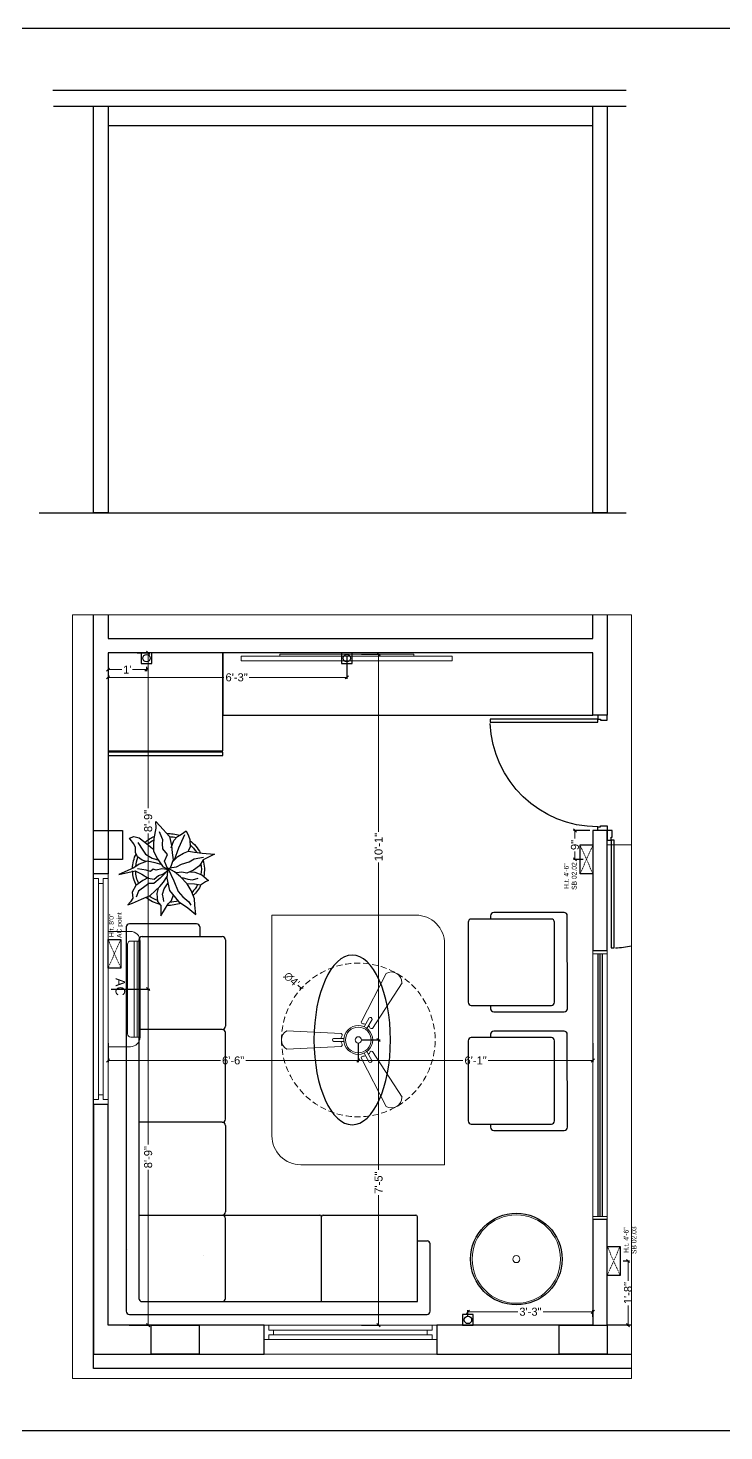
# Model space of a CAD drawing. Header units: millimetres. Extents: x 56222 to 3066687, y -650199 to -121287.
# Drawn here: x 133637 to 133854.5, y -183351.1 to -182912.9 of the extents above; entities that cross this region are included whole.
import ezdxf

# ---------------------------------------------------------------- set-up
doc = ezdxf.new("R2010")
doc.units = ezdxf.units.MM
doc.header["$MEASUREMENT"] = 0
doc.header["$PDMODE"] = 35
doc.linetypes.add('DASHED', pattern=[0.75, 0.5, -0.25])
doc.linetypes.add('DASHED2', pattern=[0.375, 0.25, -0.125])
doc.layers.get('Defpoints').update_dxf_attribs({"color": 220})
doc.layers.add('AR DOOR', color=40, linetype='Continuous')
doc.layers.add('AR ELE-5', color=134, linetype='Continuous')
for name, color, linetype, lineweight in [('COLUMN', 1, 'Continuous', 30), ('dim05', 1, 'Continuous', 13), ('el', 7, 'Continuous', 20), ('ELEC-wires', 1, 'DASHED2', 13), ('Electrical', 84, 'Continuous', 30), ('ELEVATION', 250, 'Continuous', 9), ('FIRST FLOOR ( DW_RAIL )', 7, 'Continuous', 9), ('FUR', 250, 'Continuous', 0), ('FURNITURE', 32, 'Continuous', 9), ('SECOND FLOOR', 7, 'Continuous', 9), ('SECOND FLOOR  ( PLINE )', 251, 'Continuous', 30), ('SECOND FLOOR ( DW_RAIL )', 7, 'Continuous', 9), ('SECTION ( SLAB PLine )', 104, 'Continuous', 30), ('Text', 7, 'Continuous', 15), ('wall', 7, 'Continuous', 30), ('XX~SLAB ( BEAM )~ ( DIM )', 7, 'Continuous', 9)]:
    doc.layers.add(name, color=color, linetype=linetype, lineweight=lineweight)
doc.layers.add('XX~SLAB ( PLINE )', color=251, linetype='Continuous', plot=False)
doc.styles.add('Arial', font='arial.ttf')
doc.styles.add('century g', font='GOTHIC.TTF')
doc.styles.get("Standard").update_dxf_attribs({"font": 'arial.ttf', "height": 6})
doc.styles.add('TEXT', font='eurr____.ttf')
doc.dimstyles.new('Archana', dxfattribs={"dimtxt": 2, "dimasz": 0.75, "dimexe": 0.5, "dimexo": 0.5, "dimgap": 0, "dimtad": 0, "dimzin": 0, "dimdsep": 46, "dimlunit": 4, "dimtxsty": 'century g', "dimblk": 'OBLIQUE', "dimcen": 0, "dimdle": 1, "dimclrd": 256, "dimclre": 256, "dimclrt": 256, "dimadec": 0, "dimazin": 0, "dimtfac": 1, "dimtofl": 0, "dimtmove": 1, "dimatfit": 3, "dimfxl": 1, "dimfxlon": 1, "dimtolj": 1, "dimtzin": 0, "dimlwd": -1, "dimlwe": -1, "dimarcsym": 0})
doc.dimstyles.new('ISO-25', dxfattribs={"dimtxt": 2.5, "dimasz": 1, "dimexe": 0.5, "dimexo": 1, "dimtad": 0, "dimdec": 1, "dimlunit": 4, "dimtxsty": 'Standard', "dimblk": 'OBLIQUE', "dimcen": 2.5, "dimclrd": 1, "dimclre": 1, "dimclrt": 5, "dimadec": 0, "dimazin": 0, "dimtfac": 1, "dimtdec": 1, "dimtmove": 0, "dimatfit": 3, "dimfxl": 1, "dimlwd": -1, "dimarcsym": 0})

# ---------------------------------------------------------------- blocks, each defined once
blk = doc.blocks.new('*U19')
for points in [[(-1160, 0), (-1120, 0), (-1120, 30), (-1110, 30), (-1110, 100), (-1160, 100)], [(0, 0), (0, -1120), (-30, -1120), (-30, 0)], [(40, 0), (0, 0), (0, 30), (-10, 30), (-10, 100), (40, 100)]]:
    blk.add_lwpolyline(points, close=True)
at = {"layer": 'AR ELE-5', "linetype": 'ByBlock', "ltscale": 15}
blk.add_arc((2, 1), 1122, 180.0347, 267.627, dxfattribs=at)
blk = doc.blocks.new('ARPLS010')
at = {"linetype": 'ByBlock'}
for p, q in [((0.121, 0.605), (-0.013, 0.459)), ((0.179, 0.666), (0.121, 0.605)), ((0.174, 0.573), (0.179, 0.666)), ((-0.295, 0.42), (-0.302, 0.309)), ((-0.278, 0.467), (-0.295, 0.42)), ((-0.248, 0.54), (-0.278, 0.467)), ((-0.182, 0.493), (-0.248, 0.54)), ((-0.222, 0.484), (-0.164, 0.347)), ((-0.125, 0.459), (-0.182, 0.493)), ((-0.072, 0.404), (-0.125, 0.459)), ((-0.038, 0.302), (-0.072, 0.404)), ((-0.013, 0.459), (-0.044, 0.336)), ((0.077, 0.412), (0.091, 0.447)), ((0.082, 0.358), (0.077, 0.412)), ((0.091, 0.447), (0.125, 0.522)), ((0.2, 0.432), (0.174, 0.573)), ((0.203, 0.352), (0.2, 0.432)), ((0.409, 0.44), (0.33, 0.38)), ((0.484, 0.459), (0.409, 0.44)), ((0.542, 0.434), (0.484, 0.459)), ((0.485, 0.354), (0.533, 0.42)), ((0.533, 0.42), (0.542, 0.434)), ((-0.469, 0.226), (-0.643, 0.216)), ((-0.643, 0.216), (-0.485, 0.134)), ((-0.362, 0.24), (-0.469, 0.226)), ((-0.278, 0.254), (-0.362, 0.24)), ((-0.302, 0.309), (-0.276, 0.258)), ((-0.21, 0.227), (-0.278, 0.254)), ((-0.132, 0.18), (-0.21, 0.227)), ((-0.164, 0.347), (-0.139, 0.295)), ((-0.139, 0.295), (-0.08, 0.131)), ((-0.049, 0.232), (-0.065, 0.135)), ((-0.044, 0.336), (-0.049, 0.232)), ((0.015, 0.209), (0.08, 0.288)), ((0.056, 0.114), (0.015, 0.209)), ((0.08, 0.288), (0.082, 0.358)), ((0.16, 0.165), (0.204, 0.254)), ((0.204, 0.254), (0.203, 0.352)), ((0.252, 0.313), (0.216, 0.287)), ((0.318, 0.213), (0.227, 0.157)), ((0.33, 0.38), (0.252, 0.313)), ((0.356, 0.269), (0.318, 0.213)), ((0.425, 0.373), (0.356, 0.269)), ((0.432, 0.176), (0.459, 0.236)), ((0.459, 0.303), (0.485, 0.354)), ((0.459, 0.236), (0.459, 0.303)), ((-0.359, 0.148), (-0.49, 0.172)), ((-0.485, 0.134), (-0.433, 0.051)), ((-0.433, 0.051), (-0.349, -0.011)), ((-0.287, 0.106), (-0.359, 0.148)), ((-0.18, 0.073), (-0.287, 0.106)), ((-0.111, 0.036), (-0.18, 0.073)), ((-0.063, 0.111), (-0.132, 0.18)), ((-0.013, 0.022), (-0.111, 0.036)), ((-0.084, -0.034), (0.007, 0.018)), ((0.003, 0.011), (-0.076, -0.16)), ((-0.065, 0.135), (-0.024, 0.018)), ((-0.024, 0.018), (0.009, 0.005)), ((0.006, -0.002), (0.068, 0.032)), ((0.007, 0.018), (0.02, -0.121)), ((0.009, 0.005), (0.056, 0.114)), ((0.017, -0.002), (0.091, 0.009)), ((0.068, 0.032), (0.16, 0.165)), ((0.088, 0.065), (0.187, 0.091)), ((0.091, 0.009), (0.173, -0.011)), ((0.227, 0.157), (0.132, 0.131)), ((0.173, -0.011), (0.212, 0.004)), ((0.187, 0.091), (0.297, 0.116)), ((0.212, 0.004), (0.252, -0.03)), ((0.297, 0.116), (0.408, 0.071)), ((0.309, 0.109), (0.368, 0.128)), ((0.309, -0.01), (0.43, 0.006)), ((0.368, 0.128), (0.432, 0.176)), ((0.408, 0.071), (0.482, 0.024)), ((0.482, 0.024), (0.689, -0.072)), ((-0.464, -0.073), (-0.558, -0.152)), ((-0.558, -0.152), (-0.517, -0.172)), ((-0.517, -0.172), (-0.447, -0.216)), ((-0.366, -0.036), (-0.464, -0.073)), ((-0.336, -0.142), (-0.413, -0.121)), ((-0.306, -0.033), (-0.366, -0.036)), ((-0.349, -0.011), (-0.256, -0.05)), ((-0.269, -0.135), (-0.336, -0.142)), ((-0.193, -0.113), (-0.269, -0.135)), ((-0.259, -0.2), (-0.168, -0.1)), ((-0.256, -0.05), (-0.185, -0.038)), ((-0.185, -0.038), (-0.114, -0.046)), ((-0.168, -0.1), (-0.084, -0.034)), ((-0.076, -0.16), (-0.138, -0.304)), ((-0.114, -0.046), (-0.093, -0.036)), ((0.02, -0.121), (-0.017, -0.291)), ((0.059, -0.27), (0.005, -0.185)), ((0.01, -0.014), (0.017, -0.002)), ((0.078, -0.064), (0.01, -0.014)), ((0.016, -0.023), (0.116, -0.122)), ((0.07, -0.179), (0.018, -0.1)), ((0.121, -0.239), (0.07, -0.179)), ((0.138, -0.083), (0.078, -0.064)), ((0.116, -0.122), (0.201, -0.195)), ((0.197, -0.135), (0.138, -0.083)), ((0.283, -0.123), (0.197, -0.135)), ((0.201, -0.195), (0.272, -0.198)), ((0.252, -0.03), (0.309, -0.01)), ((0.277, -0.114), (0.357, -0.156)), ((0.37, -0.064), (0.283, -0.123)), ((0.357, -0.156), (0.455, -0.226)), ((0.462, -0.021), (0.37, -0.064)), ((0.689, -0.072), (0.462, -0.021)), ((-0.447, -0.216), (-0.363, -0.202)), ((-0.363, -0.202), (-0.263, -0.2)), ((-0.363, -0.408), (-0.318, -0.29)), ((-0.318, -0.29), (-0.259, -0.2)), ((-0.199, -0.38), (-0.287, -0.45)), ((-0.138, -0.304), (-0.199, -0.38)), ((-0.017, -0.291), (-0.141, -0.446)), ((-0.042, -0.432), (-0.071, -0.352)), ((0.08, -0.342), (0.059, -0.27)), ((0.066, -0.407), (0.08, -0.342)), ((0.184, -0.299), (0.121, -0.239)), ((0.141, -0.261), (0.16, -0.336)), ((0.16, -0.336), (0.15, -0.445)), ((0.252, -0.362), (0.184, -0.299)), ((0.376, -0.416), (0.252, -0.362)), ((0.272, -0.198), (0.311, -0.225)), ((0.311, -0.225), (0.415, -0.304)), ((0.415, -0.304), (0.447, -0.388)), ((0.455, -0.226), (0.503, -0.317)), ((0.503, -0.317), (0.494, -0.398)), ((-0.382, -0.625), (-0.368, -0.496)), ((-0.269, -0.533), (-0.382, -0.625)), ((-0.368, -0.496), (-0.363, -0.408)), ((-0.287, -0.45), (-0.314, -0.498)), ((-0.141, -0.446), (-0.269, -0.533)), ((0.002, -0.48), (-0.042, -0.432)), ((0.104, -0.646), (0.002, -0.48)), ((0.064, -0.446), (0.066, -0.407)), ((0.106, -0.5), (0.104, -0.646)), ((0.15, -0.445), (0.106, -0.5)), ((0.502, -0.472), (0.376, -0.416)), ((0.494, -0.398), (0.528, -0.452)), ((0.567, -0.494), (0.502, -0.472)), ((0.528, -0.452), (0.567, -0.494))]:
    blk.add_line(p, q, dxfattribs=at)
for radius, start, end in [(0.5, 126.2799, 152.7042), (0.5, 87.2367, 107.9154), (0.458, 91.6596, 104.0784), (0.5, 49.0791, 67.0324), (0.458, 49.8461, 63.9764), (0.458, 130.7647, 148.9789), (0.5, 1.3782, 25.7565), (0.5, 164.9216, 191.0302), (0.458, 169.9629, 188.6517), (0.458, 5.0517, 21.9108), (0.458, 334.5625, 357.1532), (0.5, 333.6991, 357.5577), (0.5, 205.1623, 226.3204), (0.458, 207.232, 224.0819), (0.5, 283.5324, 308.8712), (0.458, 289.266, 306.1107), (0.5, 249.553, 272.4234), (0.458, 252.8522, 267.711)]:
    blk.add_arc((0, 0), radius, start, end, dxfattribs=at)
blk = doc.blocks.new('6616')
at = {"color": 242, "linetype": 'DASHED', "true_color": 0xcd2027}
for p, q in [((386784.79, -36915.77), (386775.78, -36911.78)), ((386784.79, -36911.78), (386775.78, -36915.77))]:
    blk.add_line(p, q, dxfattribs=at)
at = {"layer": 'ELEC-wires', "color": 5, "linetype": 'ByBlock', "lineweight": 30, "ltscale": 4}
blk.add_lwpolyline([(386775.78, -36911.78), (386784.79, -36911.78), (386784.79, -36915.77), (386775.78, -36915.77)], close=True, dxfattribs=at)
blk = doc.blocks.new('fan')
at = {"layer": 'Electrical', "lineweight": 15, "ltscale": 20}
for p, q in [((3300835.29, -509900.78), (3300836.47, -509923.43)), ((3300841.81, -509923.43), (3300842.99, -509900.78)), ((3300838.47, -509924.57), (3300838.47, -509920.25)), ((3300839.81, -509920.28), (3300839.81, -509924.57)), ((3300831.66, -509931.77), (3300811.45, -509942.07)), ((3300866.83, -509942.07), (3300846.62, -509931.77)), ((3300815.3, -509948.74), (3300834.33, -509936.39)), ((3300829.93, -509935.08), (3300833.64, -509932.93)), ((3300834.31, -509934.09), (3300830.57, -509936.25)), ((3300843.95, -509936.39), (3300862.98, -509948.74)), ((3300847.68, -509936.23), (3300843.97, -509934.09)), ((3300844.64, -509932.93), (3300848.38, -509935.09))]:
    blk.add_line(p, q, dxfattribs=at)
at = {"layer": 'Electrical', "linetype": 'DASHED', "lineweight": 15, "ltscale": 5}
blk.add_circle((3300839.14, -509930.53), 32, dxfattribs=at)
at = {"layer": 'Electrical', "lineweight": 15, "ltscale": 20}
for centre, major_axis, start_param, end_param in [((3300839.14, -509902.94), (3.12, 3.12), -0.272136, 1.842967), ((3300839.13, -509920.5), (0.501, 0.501), -0.465536, 1.983618), ((3300839.14, -509930.53), (4.24, -4.24), 3.14161, 9.424795), ((3300839.14, -509930.53), (3.77, -3.77), 1.749190548672175e-05, 6.283202799085073), ((3300837.1, -509923.08), (0.51, 0.51), 2.863014, 4.257784), ((3300839.14, -509926.42), (2.27, -2.27), 2.565057, 2.951308), ((3300839.14, -509926.42), (2.27, 2.27), 0.19032, 0.57657), ((3300841.18, -509923.08), (0.51, -0.51), 5.167028, 6.561799), ((3300831.67, -509932.49), (0.51, -0.51), 0.978238, 2.373008), ((3300839.14, -509930.53), (0.943, 0.943), 1.570814, 7.853999), ((3300846.61, -509932.49), (0.51, -0.51), 2.339416, 3.734186), ((3300830.46, -509935.55), (0.501, -0.501), 3.199655, 5.648809), ((3300835.59, -509932.58), (2.27, -2.27), 3.855511, 4.241762), ((3300835.59, -509932.58), (2.27, -2.27), 4.659452, 5.045703), ((3300833.71, -509936.02), (0.51, 0.51), -1.325776, 0.068994), ((3300844.57, -509936.02), (0.51, -0.51), 3.072633, 4.467404), ((3300842.69, -509932.58), (2.27, 2.27), 4.37911, 4.765361), ((3300842.69, -509932.58), (2.27, 2.27), 5.183051, 5.569301), ((3300847.83, -509935.54), (0.501, 0.501), 3.723254, 6.172408), ((3300815.25, -509944.32), (3.12, -3.12), 3.393055, 5.508159), ((3300863.03, -509944.32), (3.12, -3.12), 5.48745, 7.602554)]:
    blk.add_ellipse(centre, major_axis=major_axis, ratio=1, start_param=start_param, end_param=end_param, dxfattribs=at)
blk = doc.blocks.new('_Oblique')
at = {"layer": 'wall', "color": 0, "lineweight": -2}
blk.add_line((-0.5, -0.5), (0.5, 0.5), dxfattribs=at)
blk = doc.blocks.new('*D324')
at = {"layer": 'Defpoints', "color": 0, "lineweight": 30, "transparency": 16777216}
for p in [(133722.41, -183212.84), (133757.98, -183245.06)]:
    blk.add_point(p, dxfattribs=at)
at = {"layer": 'dim05', "transparency": 16777216}
blk.add_line((133721.29, -183211.83), (133722.41, -183212.84), dxfattribs=at)
at = {"layer": 'dim05', "transparency": 16777216, "xscale": 0.75, "yscale": 0.75, "zscale": 0.75, "rotation": 317.8301719994172}
blk.add_blockref('_Oblique', (133722.41, -183212.84), dxfattribs=at)
at = {"layer": 'dim05', "color": 5, "lineweight": 25, "transparency": 16777216, "insert": (133719.36, -183210.07), "char_height": 2.5, "attachment_point": 5, "rotation": 317.8302, "style": 'century g'}
blk.add_mtext("\\A1;∅4'", dxfattribs=at)
blk = doc.blocks.new('*D325')
at = {"layer": 'Defpoints', "color": 0, "lineweight": 30, "transparency": 16777216}
for p in [(133807.89, -183163.55), (133813.5, -183163.55, -0.13), (133811.5, -183172.55, -0.13)]:
    blk.add_point(p, dxfattribs=at)
at = {"layer": 'dim05', "color": 1, "linetype": 'Continuous', "lineweight": -2, "transparency": 16777216}
for p, q in [((133812.5, -183163.55), (133807.39, -183163.55)), ((133810.5, -183172.55), (133807.39, -183172.55))]:
    blk.add_line(p, q, dxfattribs=at)
at = {"layer": 'dim05', "color": 1, "linetype": 'Continuous', "transparency": 16777216}
for p, q in [((133807.89, -183163.55), (133807.89, -183165.99)), ((133807.89, -183172.55), (133807.89, -183170.12))]:
    blk.add_line(p, q, dxfattribs=at)
at = {"layer": 'dim05', "color": 1, "transparency": 16777216}
for p, rotation in [((133807.89, -183163.55), 90), ((133807.89, -183172.55), 270)]:
    blk.add_blockref('_Oblique', p, dxfattribs=dict(at, rotation=rotation))
at = {"layer": 'dim05', "color": 5, "lineweight": 25, "transparency": 16777216, "insert": (133807.89, -183168.05), "char_height": 2.5, "attachment_point": 5, "rotation": 90, "style": 'Arial'}
blk.add_mtext('9"', dxfattribs=at)
blk = doc.blocks.new('*D326')
at = {"layer": 'Defpoints', "color": 0, "lineweight": 30, "transparency": 16777216}
for p in [(133662, -183108.05, -0.13), (133736.59, -183108.05, -0.13), (133736.59, -183115.7)]:
    blk.add_point(p, dxfattribs=at)
at = {"layer": 'dim05', "color": 1, "linetype": 'Continuous', "lineweight": -2, "transparency": 16777216}
for p, q in [((133662, -183109.05), (133662, -183116.2)), ((133736.59, -183109.05), (133736.59, -183116.2))]:
    blk.add_line(p, q, dxfattribs=at)
at = {"layer": 'dim05', "color": 1, "linetype": 'Continuous', "transparency": 16777216}
for p, q in [((133662, -183115.7), (133698.21, -183115.7)), ((133736.59, -183115.7), (133706.12, -183115.7))]:
    blk.add_line(p, q, dxfattribs=at)
at = {"layer": 'dim05', "color": 1, "transparency": 16777216, "rotation": 180}
blk.add_blockref('_Oblique', (133662, -183115.7), dxfattribs=at)
at = {"layer": 'dim05', "color": 1, "transparency": 16777216}
blk.add_blockref('_Oblique', (133736.59, -183115.7), dxfattribs=at)
at = {"layer": 'dim05', "color": 5, "lineweight": 25, "transparency": 16777216, "insert": (133702.17, -183115.7), "char_height": 2.5, "attachment_point": 5, "style": 'Arial'}
blk.add_mtext('6\'-3"', dxfattribs=at)
blk = doc.blocks.new('*D327')
at = {"layer": 'Defpoints', "color": 0, "lineweight": 30, "transparency": 16777216}
for p in [(133662, -183108.05, -0.13), (133674, -183111.37, -0.13), (133674, -183113.28)]:
    blk.add_point(p, dxfattribs=at)
at = {"layer": 'dim05', "color": 1, "linetype": 'Continuous', "lineweight": -2, "transparency": 16777216}
for p, q in [((133662, -183109.05), (133662, -183113.78)), ((133674, -183112.37), (133674, -183113.78))]:
    blk.add_line(p, q, dxfattribs=at)
at = {"layer": 'dim05', "color": 1, "linetype": 'Continuous', "transparency": 16777216}
for p, q in [((133662, -183113.28), (133666.34, -183113.28)), ((133674, -183113.28), (133669.66, -183113.28))]:
    blk.add_line(p, q, dxfattribs=at)
at = {"layer": 'dim05', "color": 1, "transparency": 16777216, "rotation": 180}
blk.add_blockref('_Oblique', (133662, -183113.28), dxfattribs=at)
at = {"layer": 'dim05', "color": 1, "transparency": 16777216}
blk.add_blockref('_Oblique', (133674, -183113.28), dxfattribs=at)
at = {"layer": 'dim05', "color": 5, "lineweight": 25, "transparency": 16777216, "insert": (133668, -183113.28), "char_height": 2.5, "attachment_point": 5, "style": 'Arial'}
blk.add_mtext("1'", dxfattribs=at)
blk = doc.blocks.new('*D328')
at = {"layer": 'Defpoints', "color": 0, "lineweight": 30, "transparency": 16777216}
for p in [(133821.98, -183297.97, -0.13), (133824.48, -183297.97), (133823.17, -183318.05, -0.13)]:
    blk.add_point(p, dxfattribs=at)
at = {"layer": 'dim05', "color": 1, "linetype": 'Continuous', "lineweight": -2, "transparency": 16777216}
for p, q in [((133822.98, -183297.97), (133824.98, -183297.97)), ((133824.17, -183318.05), (133824.98, -183318.05))]:
    blk.add_line(p, q, dxfattribs=at)
at = {"layer": 'dim05', "color": 1, "linetype": 'Continuous', "transparency": 16777216}
for p, q in [((133824.48, -183297.97), (133824.48, -183304.18)), ((133824.48, -183318.05), (133824.48, -183311.84))]:
    blk.add_line(p, q, dxfattribs=at)
at = {"layer": 'dim05', "color": 1, "transparency": 16777216}
for p, rotation in [((133824.48, -183297.97), 90), ((133824.48, -183318.05), 270)]:
    blk.add_blockref('_Oblique', p, dxfattribs=dict(at, rotation=rotation))
at = {"layer": 'dim05', "color": 5, "lineweight": 25, "transparency": 16777216, "insert": (133824.48, -183308.01), "char_height": 2.5, "attachment_point": 5, "rotation": 90, "style": 'Arial'}
blk.add_mtext('1\'-8"', dxfattribs=at)
blk = doc.blocks.new('*D329')
at = {"layer": 'Defpoints', "color": 0, "lineweight": 30, "transparency": 16777216}
for p in [(133740.19, -183228.95, -0.13), (133813.5, -183228.95, -0.13), (133813.5, -183235.35)]:
    blk.add_point(p, dxfattribs=at)
at = {"layer": 'dim05', "color": 1, "linetype": 'Continuous', "lineweight": -2, "transparency": 16777216}
for p, q in [((133740.19, -183229.95), (133740.19, -183235.85)), ((133813.5, -183229.95), (133813.5, -183235.85))]:
    blk.add_line(p, q, dxfattribs=at)
at = {"layer": 'dim05', "color": 1, "linetype": 'Continuous', "transparency": 16777216}
for p, q in [((133740.19, -183235.35), (133772.89, -183235.35)), ((133813.5, -183235.35), (133780.8, -183235.35))]:
    blk.add_line(p, q, dxfattribs=at)
at = {"layer": 'dim05', "color": 1, "transparency": 16777216, "rotation": 180}
blk.add_blockref('_Oblique', (133740.19, -183235.35), dxfattribs=at)
at = {"layer": 'dim05', "color": 1, "transparency": 16777216}
blk.add_blockref('_Oblique', (133813.5, -183235.35), dxfattribs=at)
at = {"layer": 'dim05', "color": 5, "lineweight": 25, "transparency": 16777216, "insert": (133776.84, -183235.35), "char_height": 2.5, "attachment_point": 5, "style": 'Arial'}
blk.add_mtext('6\'-1"', dxfattribs=at)
blk = doc.blocks.new('*D330')
at = {"layer": 'Defpoints', "color": 0, "lineweight": 30, "transparency": 16777216}
for p in [(133662, -183228.95, -0.13), (133740.19, -183228.95), (133662, -183235.35)]:
    blk.add_point(p, dxfattribs=at)
at = {"layer": 'dim05', "color": 1, "linetype": 'Continuous', "lineweight": -2, "transparency": 16777216}
for p, q in [((133662, -183229.95), (133662, -183235.85)), ((133740.19, -183229.95), (133740.19, -183235.85))]:
    blk.add_line(p, q, dxfattribs=at)
at = {"layer": 'dim05', "color": 1, "linetype": 'Continuous', "transparency": 16777216}
for p, q in [((133662, -183235.35), (133697.14, -183235.35)), ((133740.19, -183235.35), (133705.05, -183235.35))]:
    blk.add_line(p, q, dxfattribs=at)
at = {"layer": 'dim05', "color": 1, "transparency": 16777216, "rotation": 180}
blk.add_blockref('_Oblique', (133662, -183235.35), dxfattribs=at)
at = {"layer": 'dim05', "color": 1, "transparency": 16777216}
blk.add_blockref('_Oblique', (133740.19, -183235.35), dxfattribs=at)
at = {"layer": 'dim05', "color": 5, "lineweight": 25, "transparency": 16777216, "insert": (133701.09, -183235.35), "char_height": 2.5, "attachment_point": 5, "style": 'Arial'}
blk.add_mtext('6\'-6"', dxfattribs=at)
blk = doc.blocks.new('*D331')
at = {"layer": 'Defpoints', "color": 0, "lineweight": 30, "transparency": 16777216}
for p in [(133740.19, -183228.95), (133740.19, -183318.05, -0.13), (133746.53, -183318.05)]:
    blk.add_point(p, dxfattribs=at)
at = {"layer": 'dim05', "color": 1, "linetype": 'Continuous', "lineweight": -2, "transparency": 16777216}
for p, q in [((133741.19, -183228.95), (133747.03, -183228.95)), ((133741.19, -183318.05), (133747.03, -183318.05))]:
    blk.add_line(p, q, dxfattribs=at)
at = {"layer": 'dim05', "color": 1, "linetype": 'Continuous', "transparency": 16777216}
for p, q in [((133746.53, -183228.95), (133746.53, -183269.56)), ((133746.53, -183318.05), (133746.53, -183277.44))]:
    blk.add_line(p, q, dxfattribs=at)
at = {"layer": 'dim05', "color": 1, "transparency": 16777216}
for p, rotation in [((133746.53, -183228.95), 90), ((133746.53, -183318.05), 270)]:
    blk.add_blockref('_Oblique', p, dxfattribs=dict(at, rotation=rotation))
at = {"layer": 'dim05', "color": 5, "lineweight": 25, "transparency": 16777216, "insert": (133746.53, -183273.5), "char_height": 2.5, "attachment_point": 5, "rotation": 90, "style": 'Arial'}
blk.add_mtext('7\'-5"', dxfattribs=at)
blk = doc.blocks.new('*D332')
at = {"layer": 'Defpoints', "color": 0, "lineweight": 30, "transparency": 16777216}
for p in [(133740.19, -183108.43, -0.13), (133746.53, -183108.43), (133740.19, -183228.95, -0.13)]:
    blk.add_point(p, dxfattribs=at)
at = {"layer": 'dim05', "color": 1, "linetype": 'Continuous', "lineweight": -2, "transparency": 16777216}
for p, q in [((133741.19, -183108.43), (133747.03, -183108.43)), ((133741.19, -183228.95), (133747.03, -183228.95))]:
    blk.add_line(p, q, dxfattribs=at)
at = {"layer": 'dim05', "color": 1, "linetype": 'Continuous', "transparency": 16777216}
for p, q in [((133746.53, -183108.43), (133746.53, -183163.89)), ((133746.53, -183228.95), (133746.53, -183173.49))]:
    blk.add_line(p, q, dxfattribs=at)
at = {"layer": 'dim05', "color": 1, "transparency": 16777216}
for p, rotation in [((133746.53, -183108.43), 90), ((133746.53, -183228.95), 270)]:
    blk.add_blockref('_Oblique', p, dxfattribs=dict(at, rotation=rotation))
at = {"layer": 'dim05', "color": 5, "lineweight": 25, "transparency": 16777216, "insert": (133746.53, -183168.69), "char_height": 2.5, "attachment_point": 5, "rotation": 90, "style": 'Arial'}
blk.add_mtext('10\'-1"', dxfattribs=at)
blk = doc.blocks.new('*D333')
at = {"layer": 'Defpoints', "color": 0, "lineweight": 30, "transparency": 16777216}
for p in [(133813.5, -183313.84), (133774.46, -183316.39, -0.13), (133813.5, -183316.39, -0.13)]:
    blk.add_point(p, dxfattribs=at)
at = {"layer": 'dim05', "color": 1, "linetype": 'Continuous', "lineweight": -2, "transparency": 16777216}
for p, q in [((133774.46, -183315.39), (133774.46, -183313.34)), ((133813.5, -183315.39), (133813.5, -183313.34))]:
    blk.add_line(p, q, dxfattribs=at)
at = {"layer": 'dim05', "color": 1, "linetype": 'Continuous', "transparency": 16777216}
for p, q in [((133774.46, -183313.84), (133790.03, -183313.84)), ((133813.5, -183313.84), (133797.93, -183313.84))]:
    blk.add_line(p, q, dxfattribs=at)
at = {"layer": 'dim05', "color": 1, "transparency": 16777216, "rotation": 180}
blk.add_blockref('_Oblique', (133774.46, -183313.84), dxfattribs=at)
at = {"layer": 'dim05', "color": 1, "transparency": 16777216}
blk.add_blockref('_Oblique', (133813.5, -183313.84), dxfattribs=at)
at = {"layer": 'dim05', "color": 5, "lineweight": 25, "transparency": 16777216, "insert": (133793.98, -183313.84), "char_height": 2.5, "attachment_point": 5, "style": 'Arial'}
blk.add_mtext('3\'-3"', dxfattribs=at)
blk = doc.blocks.new('ac paln')
at = {"layer": 'Electrical', "lineweight": 15}
for p, q in [((389238.69, -37646.36), (389238.69, -37610.34)), ((389238.69, -37610.34), (389245.67, -37610.34)), ((389244.81, -37642.35), (389244.81, -37614.35)), ((389245.81, -37613.35), (389248.68, -37613.35)), ((389246.82, -37643.35), (389246.82, -37613.35)), ((389247.82, -37643.35), (389247.82, -37613.35)), ((389248.68, -37613.35), (389248.68, -37643.35)), ((389248.68, -37643.35), (389248.68, -37613.35)), ((389245.67, -37646.36), (389238.69, -37646.36)), ((389245.81, -37643.35), (389248.68, -37643.35)), ((389248.68, -37643.35), (389248.68, -37643.35))]:
    blk.add_line(p, q, dxfattribs=at)
for centre, start, end in [((389245.67, -37613.35), 0, 90), ((389245.67, -37643.35), 270, 0)]:
    blk.add_arc(centre, 3.01, start, end, dxfattribs=at)
at = {"layer": 'Electrical', "lineweight": 15, "extrusion": (0, 0, -1)}
for centre, start_param, end_param in [((389245.81, -37614.35), -0.785398, 0.785398), ((389245.81, -37642.35), 3.926991, 5.497787)]:
    blk.add_ellipse(centre, major_axis=(-0.71, 0.71), ratio=1, start_param=start_param, end_param=end_param, dxfattribs=at)
at = {"layer": 'Text', "style": 'TEXT'}
blk.add_text('AC', height=3, rotation=270, dxfattribs=at).set_placement((389241.02, -37624.87))
blk = doc.blocks.new('*D334')
at = {"layer": 'Defpoints', "color": 0, "lineweight": 30, "transparency": 16777216}
for p in [(133662, -183213.05, -0.13), (133674.54, -183213.05), (133667.61, -183318.05, -0.13)]:
    blk.add_point(p, dxfattribs=at)
at = {"layer": 'dim05', "color": 1, "linetype": 'Continuous', "lineweight": -2, "transparency": 16777216}
for p, q in [((133663, -183213.05), (133675.04, -183213.05)), ((133668.61, -183318.05), (133675.04, -183318.05))]:
    blk.add_line(p, q, dxfattribs=at)
at = {"layer": 'dim05', "color": 1, "linetype": 'Continuous', "transparency": 16777216}
for p, q in [((133674.54, -183213.05), (133674.54, -183261.6)), ((133674.54, -183318.05), (133674.54, -183269.5))]:
    blk.add_line(p, q, dxfattribs=at)
at = {"layer": 'dim05', "color": 1, "transparency": 16777216}
for p, rotation in [((133674.54, -183213.05), 90), ((133674.54, -183318.05), 270)]:
    blk.add_blockref('_Oblique', p, dxfattribs=dict(at, rotation=rotation))
at = {"layer": 'dim05', "color": 5, "lineweight": 25, "transparency": 16777216, "insert": (133674.54, -183265.55), "char_height": 2.5, "attachment_point": 5, "rotation": 90, "style": 'Arial'}
blk.add_mtext('8\'-9"', dxfattribs=at)
blk = doc.blocks.new('*D335')
at = {"layer": 'Defpoints', "color": 0, "lineweight": 30, "transparency": 16777216}
for p in [(133670.13, -183108.05, -0.13), (133674.54, -183108.05), (133670.13, -183213.05, -0.13)]:
    blk.add_point(p, dxfattribs=at)
at = {"layer": 'dim05', "color": 1, "linetype": 'Continuous', "lineweight": -2, "transparency": 16777216}
for p, q in [((133671.13, -183108.05), (133675.04, -183108.05)), ((133671.13, -183213.05), (133675.04, -183213.05))]:
    blk.add_line(p, q, dxfattribs=at)
at = {"layer": 'dim05', "color": 1, "linetype": 'Continuous', "transparency": 16777216}
for p, q in [((133674.54, -183108.05), (133674.54, -183156.6)), ((133674.54, -183213.05), (133674.54, -183164.5))]:
    blk.add_line(p, q, dxfattribs=at)
at = {"layer": 'dim05', "color": 1, "transparency": 16777216}
for p, rotation in [((133674.54, -183108.05), 90), ((133674.54, -183213.05), 270)]:
    blk.add_blockref('_Oblique', p, dxfattribs=dict(at, rotation=rotation))
at = {"layer": 'dim05', "color": 5, "lineweight": 25, "transparency": 16777216, "insert": (133674.54, -183160.55), "char_height": 2.5, "attachment_point": 5, "rotation": 90, "style": 'Arial'}
blk.add_mtext('8\'-9"', dxfattribs=at)

msp = doc.modelspace()

# ---------------------------------------------------------------- linework, layer by layer
for points in [[(133817.996, -183166.554), (133819.196, -183166.554), (133819.196, -183165.654), (133819.496, -183165.654), (133819.496, -183163.554), (133817.996, -183163.554)], [(133819.196, -183166.554), (133819.196, -183200.154), (133820.096, -183200.154), (133820.096, -183166.554)]]:
    msp.add_lwpolyline(points, close=True)
at = {"layer": 'AR ELE-5', "linetype": 'ByBlock', "ltscale": 15}
msp.add_arc((133819.146, -183166.534), 33.649, 272.37301, 280.90571, dxfattribs=at)
at = {"layer": 'COLUMN'}
for points in [[(133657.496, -183172.554), (133657.496, -183163.554), (133666.496, -183163.554), (133666.496, -183172.554)], [(133675.496, -183327.054), (133675.496, -183318.054), (133690.496, -183318.054), (133690.496, -183327.054)], [(133802.996, -183327.054), (133802.996, -183318.054), (133817.996, -183318.054), (133817.996, -183327.054)]]:
    msp.add_lwpolyline(points, close=True, dxfattribs=at)
at = {"layer": 'ELEVATION', "lineweight": 0, "elevation": 0.126}
msp.add_lwpolyline([(133650.908, -183334.695), (133650.908, -183096.137), (133825.513, -183096.137), (133825.513, -183334.695)], close=True, dxfattribs=at)
at = {"layer": 'FIRST FLOOR ( DW_RAIL )'}
for points in [[(133813.496, -183202.054), (133817.996, -183202.054)], [(133817.996, -183284.054), (133813.496, -183284.054)]]:
    msp.add_lwpolyline(points, dxfattribs=at)
for points in [[(133814.996, -183284.054), (133814.996, -183202.054), (133815.496, -183202.054), (133815.496, -183284.054)], [(133815.996, -183284.054), (133815.996, -183202.054), (133816.496, -183202.054), (133816.496, -183284.054)]]:
    msp.add_lwpolyline(points, close=True, dxfattribs=at)
at = {"layer": 'FUR'}
for p, q in [((133668.082, -183294.335), (133668.082, -183294.335)), ((133691.672, -183296.335), (133691.672, -183296.335))]:
    msp.add_line(p, q, dxfattribs=at)
at = {"layer": 'FURNITURE', "color": 242, "lineweight": 30, "true_color": 0xcd2027}
msp.add_line((133640.454, -183064.337), (133823.912, -183064.337), dxfattribs=at)
at = {"layer": 'FURNITURE', "lineweight": 30}
for p, q in [((133667.667, -183193.661), (133667.667, -183313.661)), ((133689.667, -183192.661), (133668.667, -183192.661)), ((133672.667, -183196.661), (133675.667, -183196.661)), ((133675.667, -183196.661), (133697.667, -183196.661)), ((133690.667, -183193.661), (133690.667, -183196.661)), ((133671.667, -183197.661), (133671.667, -183309.661)), ((133698.667, -183197.661), (133698.667, -183224.661)), ((133697.667, -183225.661), (133671.667, -183225.661)), ((133698.667, -183253.661), (133698.667, -183226.661)), ((133697.667, -183254.661), (133671.667, -183254.661)), ((133698.667, -183255.661), (133698.667, -183282.661)), ((133671.667, -183283.661), (133728.167, -183283.661)), ((133728.667, -183310.661), (133728.667, -183284.161)), ((133729.167, -183283.661), (133758.167, -183283.661)), ((133758.667, -183310.661), (133758.667, -183284.161)), ((133698.667, -183309.661), (133698.667, -183284.661)), ((133758.667, -183291.661), (133761.667, -183291.661)), ((133762.667, -183313.661), (133762.667, -183292.661)), ((133672.667, -183310.661), (133758.667, -183310.661)), ((133668.667, -183314.661), (133761.667, -183314.661))]:
    msp.add_line(p, q, dxfattribs=at)
at = {"layer": 'FURNITURE', "color": 242, "lineweight": 30, "true_color": 0xcd2027}
msp.add_lwpolyline([(133340.254, -182912.897), (134368.647, -182912.897), (134368.647, -183351.062), (133340.254, -183351.062)], close=True, dxfattribs=at)
at = {"layer": 'FURNITURE', "lineweight": 30}
for points in [[(133661.996, -183108.054), (133661.996, -183138.609), (133697.914, -183138.609), (133697.914, -183108.054)], [(133813.482, -183127.554), (133813.482, -183108.054), (133697.914, -183108.054), (133697.914, -183127.554)], [(133697.914, -183140.058), (133697.914, -183139.041), (133661.996, -183139.041), (133661.996, -183140.058)]]:
    msp.add_lwpolyline(points, close=True, dxfattribs=at)
for points in [[(133775.513, -183218.175), (133800.513, -183218.175, 0.4142136), (133801.513, -183217.175), (133801.513, -183192.175, 0.4142136), (133800.513, -183191.175), (133797.513, -183191.175), (133775.513, -183191.175, 0.4142136), (133774.513, -183192.175), (133774.513, -183217.175, 0.4142136)], [(133775.513, -183255.2), (133800.513, -183255.2, 0.4142136), (133801.513, -183254.2), (133801.513, -183229.2, 0.4142136), (133800.513, -183228.2), (133797.513, -183228.2), (133775.513, -183228.2, 0.4142136), (133774.513, -183229.2), (133774.513, -183254.2, 0.4142136)]]:
    msp.add_lwpolyline(points, format="xyb", close=True, dxfattribs=at)
for points in [[(133781.513, -183218.175), (133781.513, -183219.175, 0.4142136), (133782.513, -183220.175), (133804.513, -183220.175, 0.4142136), (133805.513, -183219.175), (133805.502, -183190.158, 0.4142136), (133804.502, -183189.158), (133782.513, -183189.158, 0.4142136), (133781.513, -183190.158), (133781.513, -183191.175)], [(133781.513, -183255.2), (133781.513, -183256.2, 0.4142136), (133782.513, -183257.2), (133804.513, -183257.2, 0.4142136), (133805.513, -183256.2), (133805.502, -183227.183, 0.4142136), (133804.502, -183226.183), (133782.513, -183226.183, 0.4142136), (133781.513, -183227.183), (133781.513, -183228.2)]]:
    msp.add_lwpolyline(points, format="xyb", dxfattribs=at)
msp.add_circle((133789.581, -183297.381), 14.306, dxfattribs=at)
at = {"layer": 'FURNITURE', "lineweight": 5}
for radius in [13.806, 1.11]:
    msp.add_circle((133789.581, -183297.381), radius, dxfattribs=at)
at = {"layer": 'FURNITURE', "lineweight": 30}
for centre, radius, start, end in [((133668.667, -183193.661), 1, 90, 180), ((133672.667, -183197.661), 1, 90, 180), ((133689.667, -183193.661), 1, 0, 90), ((133697.667, -183197.661), 1, 0, 90), ((133697.667, -183224.661), 1, 270, 0), ((133697.667, -183226.661), 1, 0, 90), ((133697.667, -183253.661), 1, 270, 0), ((133697.667, -183255.661), 1, 0, 90), ((133697.667, -183282.661), 1, 270, 0), ((133697.667, -183284.661), 1, 0, 90), ((133728.167, -183284.161), 0.5, 0, 90), ((133729.167, -183284.161), 0.5, 90, 180), ((133758.167, -183284.161), 0.5, 0, 90), ((133761.667, -183292.661), 1, 0, 90), ((133672.667, -183309.661), 1, 180, 270), ((133697.667, -183309.661), 1, 270, 0), ((133697.667, -183309.661), 1, 270, 0), ((133668.667, -183313.661), 1, 180, 270), ((133761.667, -183313.661), 1, 270, 0)]:
    msp.add_arc(centre, radius, start, end, dxfattribs=at)
at = {"layer": 'FURNITURE', "lineweight": 30, "extrusion": (0, 0, -1)}
msp.add_ellipse((133738.297, -183228.947), major_axis=(0, 26.479), ratio=0.4514677, dxfattribs=at)
at = {"layer": 'SECOND FLOOR'}
for p, q in [((133657.496, -183327.054), (133657.496, -183096.137)), ((133661.996, -183103.554), (133661.996, -183096.137)), ((133813.496, -183103.554), (133661.996, -183103.554)), ((133817.996, -183108.054), (133817.996, -183103.554)), ((133661.996, -183318.054), (133661.996, -183108.054)), ((133661.996, -183108.054), (133813.496, -183108.054)), ((133813.496, -183201.054), (133813.496, -183163.554)), ((133817.996, -183163.554), (133813.496, -183163.554)), ((133817.996, -183318.054), (133817.996, -183163.554)), ((133825.513, -183168.054), (133817.996, -183168.054)), ((133657.496, -183177.054), (133661.996, -183177.054)), ((133817.996, -183201.054), (133813.496, -183201.054)), ((133657.496, -183249.054), (133661.996, -183249.054)), ((133813.496, -183318.054), (133813.496, -183285.054)), ((133817.996, -183285.054), (133813.496, -183285.054)), ((133813.496, -183318.054), (133661.996, -183318.054)), ((133710.746, -183318.054), (133710.746, -183327.054)), ((133764.746, -183318.054), (133764.746, -183327.054)), ((133825.513, -183318.054), (133817.996, -183318.054)), ((133657.496, -183327.054), (133825.513, -183327.054))]:
    msp.add_line(p, q, dxfattribs=at)
msp.add_lwpolyline([(133657.496, -183177.054), (133657.496, -183178.554), (133658.996, -183178.554), (133658.996, -183180.054), (133660.496, -183180.054), (133660.496, -183246.054), (133658.996, -183246.054), (133658.996, -183247.554), (133657.496, -183247.554), (133657.496, -183249.054), (133661.996, -183249.054), (133661.996, -183247.554), (133660.496, -183247.554), (133660.496, -183246.054), (133658.996, -183246.054), (133658.996, -183180.054), (133660.496, -183180.054), (133660.496, -183178.554), (133661.996, -183178.554), (133661.996, -183177.054), (133657.496, -183177.054), (133657.496, -183249.054), (133661.996, -183249.054), (133661.996, -183177.054)], close=True, dxfattribs=at)
at = {"layer": 'SECOND FLOOR  ( PLINE )'}
for points in [[(133817.996, -183096.137), (133817.996, -183103.554), (133817.996, -183108.054), (133817.996, -183127.554), (133813.496, -183127.554), (133813.496, -183108.054), (133661.996, -183108.054), (133661.996, -183177.054), (133657.496, -183177.054), (133657.496, -183096.137)], [(133661.996, -183096.137), (133661.996, -183103.554), (133813.496, -183103.554), (133813.496, -183096.137)], [(133825.513, -183318.054), (133817.996, -183318.054), (133817.996, -183285.054), (133813.496, -183285.054), (133813.496, -183318.054), (133764.746, -183318.054), (133764.746, -183322.554), (133764.746, -183327.054), (133825.513, -183327.054)]]:
    msp.add_lwpolyline(points, dxfattribs=at)
for points in [[(133813.496, -183163.554), (133813.496, -183201.054), (133817.996, -183201.054), (133817.996, -183163.554)], [(133661.996, -183318.054), (133661.996, -183249.054), (133657.496, -183249.054), (133657.496, -183327.054), (133710.746, -183327.054), (133710.746, -183318.054)]]:
    msp.add_lwpolyline(points, close=True, dxfattribs=at)
at = {"layer": 'SECOND FLOOR ( DW_RAIL )'}
msp.add_lwpolyline([(133764.746, -183318.054), (133763.246, -183318.054), (133763.246, -183319.554), (133761.746, -183319.554), (133761.746, -183321.054), (133713.746, -183321.054), (133713.746, -183319.554), (133712.246, -183319.554), (133712.246, -183318.054), (133710.746, -183318.054), (133710.746, -183322.554), (133712.246, -183322.554), (133712.246, -183321.054), (133713.746, -183321.054), (133713.746, -183319.554), (133761.746, -183319.554), (133761.746, -183321.054), (133763.246, -183321.054), (133763.246, -183322.554), (133764.746, -183322.554), (133764.746, -183318.054), (133710.746, -183318.054), (133710.746, -183322.554), (133764.746, -183322.554)], close=True, dxfattribs=at)
at = {"layer": 'SECTION ( SLAB PLine )', "color": 1}
for p, q in [((133644.712, -182932.337), (133823.912, -182932.337)), ((133644.984, -182937.337), (133823.912, -182937.337))]:
    msp.add_line(p, q, dxfattribs=at)
at = {"layer": 'SECTION ( SLAB PLine )', "color": 6}
msp.add_line((133661.996, -182943.337), (133813.216, -182943.337), dxfattribs=at)
at = {"layer": 'XX~SLAB ( BEAM )~ ( DIM )'}
msp.add_line((133813.496, -183318.054), (133813.496, -183309.054), dxfattribs=at)
at = {"layer": 'XX~SLAB ( BEAM )~ ( DIM )', "lineweight": 30}
for points in [[(133657.496, -182937.337), (133661.996, -182937.337), (133661.996, -183064.337), (133657.496, -183064.337)], [(133813.496, -182937.337), (133817.996, -182937.337), (133817.996, -183064.337), (133813.496, -183064.337)]]:
    msp.add_lwpolyline(points, close=True, dxfattribs=at)
at = {"layer": 'XX~SLAB ( BEAM )~ ( DIM )', "color": 6, "lineweight": 30}
for points in [[(133675.655, -183111.381), (133675.655, -183108.062), (133672.345, -183108.045), (133672.345, -183111.364)], [(133738.245, -183111.382), (133738.245, -183108.063), (133734.935, -183108.046), (133734.935, -183111.365)], [(133776.116, -183318.063), (133776.116, -183314.744), (133772.805, -183314.727), (133772.805, -183318.046)]]:
    msp.add_lwpolyline(points, close=True, dxfattribs=at)
at = {"layer": 'XX~SLAB ( BEAM )~ ( DIM )'}
for points in [[(133703.624, -183110.523), (133703.624, -183109.127), (133769.556, -183109.127), (133769.556, -183110.523)], [(133715.624, -183109.127), (133715.624, -183108.428), (133757.556, -183108.428), (133757.556, -183109.127)], [(133813.496, -183285.054), (133813.496, -183201.054), (133817.996, -183201.054), (133817.996, -183285.054)]]:
    msp.add_lwpolyline(points, close=True, dxfattribs=at)
at = {"layer": 'XX~SLAB ( BEAM )~ ( DIM )', "color": 9, "true_color": 0xc7c8ca}
msp.add_lwpolyline([(133713.218, -183258.936), (133713.218, -183189.958), (133758.17, -183189.958, -0.4142136), (133767.17, -183198.958), (133767.17, -183267.936), (133722.218, -183267.936, -0.4142136)], format="xyb", close=True, dxfattribs=at)
at = {"layer": 'XX~SLAB ( BEAM )~ ( DIM )', "color": 6, "lineweight": 30}
for centre in [(133674, -183109.709), (133736.59, -183109.709), (133774.461, -183316.39)]:
    msp.add_circle(centre, 1.155, dxfattribs=at)
at = {"layer": 'XX~SLAB ( PLINE )'}
msp.add_lwpolyline([(133825.513, -183331.554), (133657.496, -183331.554), (133657.496, -183096.137)], dxfattribs=at)

# ---------------------------------------------------------------- block references
at = {"xscale": -22.43806280742462, "yscale": 22.43806280742462, "zscale": 22.43806280742462, "rotation": 359.893550954013}
msp.add_blockref('ARPLS010', (133680.872, -183175.699), dxfattribs=at)
at = {"layer": 'AR DOOR', "linetype": 'ByBlock', "lineweight": -2, "extrusion": (0, 0, -1), "xscale": 0.02999999999996949, "yscale": 0.02999999999996949, "zscale": -0.02999999999996949, "rotation": 90}
msp.add_blockref('*U19', (-133814.996, -183128.754), dxfattribs=at)
at = {"layer": 'dim05', "color": 1, "lineweight": 35, "xscale": -0.7500069902881101, "yscale": 0.7500069902881101, "zscale": 0.7500069902881101, "rotation": 90}
msp.add_blockref('fan', (-248711.267, 2292423.482), dxfattribs=at)
at = {"layer": 'el', "color": 1}
for p, rotation in [((170725.279, 203607.733), 270), ((96750.212, -569982.321), 90), ((170733.766, 203482.319), 270)]:
    msp.add_blockref('6616', p, dxfattribs=dict(at, rotation=rotation))
at = {"layer": 'el', "color": 18, "true_color": 0x000000}
msp.add_blockref('ac paln', (-255576.692, -145584.704), dxfattribs=at)

# ---------------------------------------------------------------- texts
at = {"layer": 'Electrical', "color": 240, "true_color": 0xed1f24, "transparency": 33554687}
for s, p in [('H.t. 4\'-6"', (133805.936, -183181.762, 0.126)), ('H.t. 8\'0"', (133663.779, -183196.813, 0.126)), ('H.t. 4\'-6"', (133824.635, -183295.484, 0.126))]:
    msp.add_text(s, height=1.5, rotation=90, dxfattribs=at).set_placement(p)
at = {"layer": 'Electrical', "color": 5, "transparency": 33554687}
for s, p in [('SB 02.02', (133808.398, -183182.074, 0.126)), ('AC point', (133666.25, -183197.095, 0.126)), ('SB 02.03', (133827.098, -183295.796, 0.126))]:
    msp.add_text(s, height=1.5, rotation=90, dxfattribs=at).set_placement(p)

# ---------------------------------------------------------------- dimensions: what is measured, and where the dimension line sits
at = {"layer": 'dim05', "color": 27, "lineweight": 25, "true_color": 0x7d5120}
dim = msp.add_linear_dim(base=(133736.59, -183115.697, 0.126), p1=(133661.996, -183108.054), p2=(133736.59, -183108.054), angle=180, dimstyle='ISO-25', override={"dimdec": 0, "dimtxsty": 'Arial'}, dxfattribs=at)
dim.commit()
dim.dimension.update_dxf_attribs({"geometry": '*D326', "text_midpoint": (133702.166, -183115.697, 0.126), "dimtype": 160})
for base, p1, p2, angle, picture, middle in [((133674, -183113.279, 0.126), (133661.996, -183108.054), (133674, -183111.373), 180, '*D327', (133667.998, -183113.279, 0.126)), ((133674.54, -183108.054, 0.126), (133670.125, -183213.054), (133670.125, -183108.054), 90, '*D335', (133674.54, -183160.554, 0.126)), ((133746.534, -183108.428, 0.126), (133740.194, -183228.947), (133740.194, -183108.428), 90, '*D332', (133746.534, -183168.688, 0.126)), ((133807.888, -183163.554, 0.126), (133811.502, -183172.554), (133813.496, -183163.554), 90, '*D325', (133807.888, -183168.054, 0.126)), ((133674.54, -183213.054, 0.126), (133667.607, -183318.054), (133661.996, -183213.054), 90, '*D334', (133674.54, -183265.554, 0.126)), ((133661.996, -183235.347, 0.126), (133740.194, -183228.947, 0.126), (133661.996, -183228.947), 180, '*D330', (133701.095, -183235.347, 0.126)), ((133813.496, -183235.347, 0.126), (133740.194, -183228.947), (133813.496, -183228.947), 180, '*D329', (133776.845, -183235.347, 0.126)), ((133746.534, -183318.054, 0.126), (133740.194, -183228.947, 0.126), (133740.194, -183318.054), 90, '*D331', (133746.534, -183273.501, 0.126)), ((133824.479, -183297.968, 0.126), (133823.173, -183318.054), (133821.982, -183297.968), 90, '*D328', (133824.479, -183308.011, 0.126)), ((133813.496, -183313.839, 0.126), (133774.461, -183316.39), (133813.496, -183316.395), 180, '*D333', (133793.978, -183313.839, 0.126))]:
    dim = msp.add_linear_dim(base=base, p1=p1, p2=p2, angle=angle, dimstyle='ISO-25', override={"dimdec": 0, "dimtxsty": 'Arial'}, dxfattribs=at)
    dim.commit()
    dim.dimension.update_dxf_attribs({"geometry": picture, "text_midpoint": middle})
dim = msp.add_diameter_dim_2p(p1=(133757.982, -183245.059), p2=(133722.406, -183212.835), dimstyle='Archana', override={"dimtxt": 2.5, "dimclrt": 5}, dxfattribs=at)
dim.commit()
dim.dimension.update_dxf_attribs({"geometry": '*D324', "text_midpoint": (133719.357, -183210.073)})

doc.saveas('drawing.dxf')
